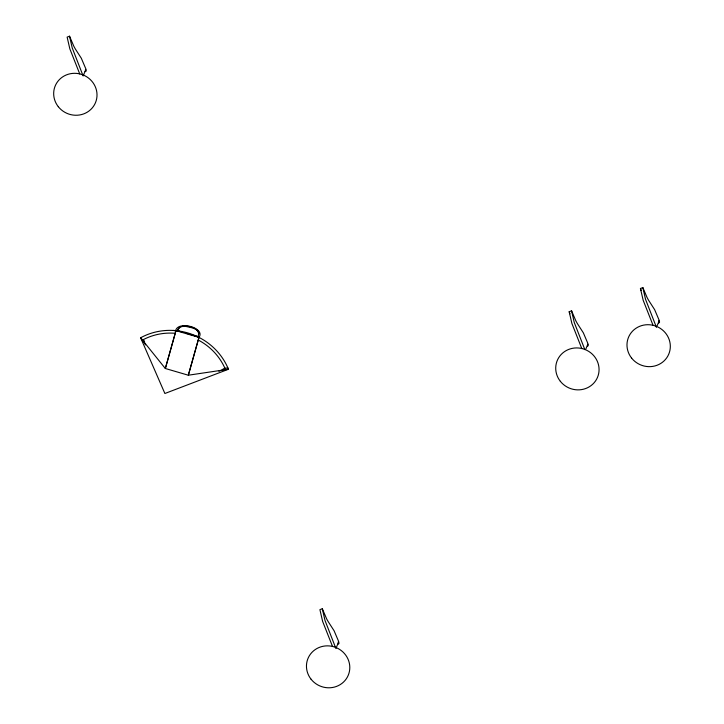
<?xml version="1.0" encoding="UTF-8"?>
<svg xmlns="http://www.w3.org/2000/svg" width="724" height="724" viewBox="0 0 724 724"><rect width="100%" height="100%" fill="white"/><g stroke="black" fill="none" stroke-linecap="round" stroke-linejoin="round"><path stroke-width="1.09" d="M198.286 340.389L198.946 337.375L197.842 336.651C203.163 327.429 179.715 321.646 177.335 330.66L173.326 330.452A61.278 58.508 22.5 0 0 140.619 337.773L164.882 393.494L228.449 369.258L227.897 367.928A61.278 58.508 22.5 0 0 178.891 331.004L173.326 330.452M198.865 333.99C198.711 327.737 189.561 327.637 184.964 326.144M175.425 332.778C174.638 319.266 206.34 327.384 198.946 337.375L188.312 375.213L165.316 368.489L140.619 337.773L144.139 342.307M165.316 368.489L175.95 330.651L178.891 331.004M165.461 368.136L175.253 333.302A58.065 55.44 22.5 0 0 143.162 339.71L145.415 344.886M188.457 374.851L198.249 340.036A58.065 55.44 22.5 0 1 225.11 368.688L218.91 371.222M585.888 348.887L588.006 343.782L583.354 332.841L577.616 323.963A19.24 4.027 69.1 0 1 575.824 320.768L571.571 310.813L569.182 311.727L571.879 323.438L581.797 348.57M657.157 325.664L659.274 320.551L654.614 309.61L648.885 300.732A19.24 4.027 69.1 0 1 647.093 297.546L642.84 287.591L640.441 288.496L643.147 300.207L653.057 325.338M179.823 327.049L177.335 330.651L181.652 331.918M69.531 36.2L72.228 47.911L83.142 75.975L85.966 69.16L81.305 58.219L75.567 49.341A19.24 4.027 69.1 0 1 73.785 46.155L69.531 36.2L67.133 37.114L69.83 48.825L79.749 73.957M322.307 608.739L325.004 620.45L335.918 648.514L338.742 641.699L334.09 630.758L328.352 621.88A19.24 4.027 69.1 0 1 326.56 618.694L322.307 608.739L319.918 609.653L322.614 621.364L332.533 646.496M188.312 375.213L228.449 369.258L222.829 369.873M222.92 369.086L225.173 368.833M224.82 368.245L227.897 367.928M182.756 326.198L183.968 326.135M175.95 330.651L198.946 337.375M185.968 333.185L197.842 336.651M143.162 339.71L144.583 341.538M640.441 288.496L641.238 290.55M569.182 311.727L569.969 313.782M656.451 327.366L645.536 299.302L642.84 287.591M584.856 349.611L574.268 322.524L571.571 310.813M85.414 69.585A1.05 0.996 22.1 0 1 86.201 70.744A1.05 0.996 22.1 0 1 85.097 71.558M177.063 330.633A62.192 18.643 15.7 0 1 178.249 330.913M194.602 335.583A62.192 18.643 15.7 0 1 195.77 335.981M196.928 336.37A62.192 18.643 15.7 0 1 199.218 337.176M658.505 320.94A1.05 0.996 22.1 0 1 659.528 321.972A1.05 0.996 22.1 0 1 658.514 322.949M338.09 642.107A1.05 0.996 22.5 0 1 338.986 643.283A1.05 0.996 22.5 0 1 337.764 644.079M587.571 344.235A1.05 0.996 22.5 0 1 587.571 346.126M58.291 106.69A21.82 20.833 22.5 0 0 95.459 102.736A21.82 20.833 22.5 0 0 72.282 73.432A21.82 20.833 22.5 0 0 58.291 106.69M631.6 358.081A21.82 20.833 22.5 0 0 668.768 354.127A21.82 20.833 22.5 0 0 645.591 324.823A21.82 20.833 22.5 0 0 631.6 358.081M311.076 679.23A21.82 20.833 22.5 0 0 348.244 675.275A21.82 20.833 22.5 0 0 325.067 645.971A21.82 20.833 22.5 0 0 311.076 679.23M560.34 381.304A21.82 20.833 22.5 0 0 597.508 377.349A21.82 20.833 22.5 0 0 574.331 348.045A21.82 20.833 22.5 0 0 560.34 381.304"/></g></svg>
